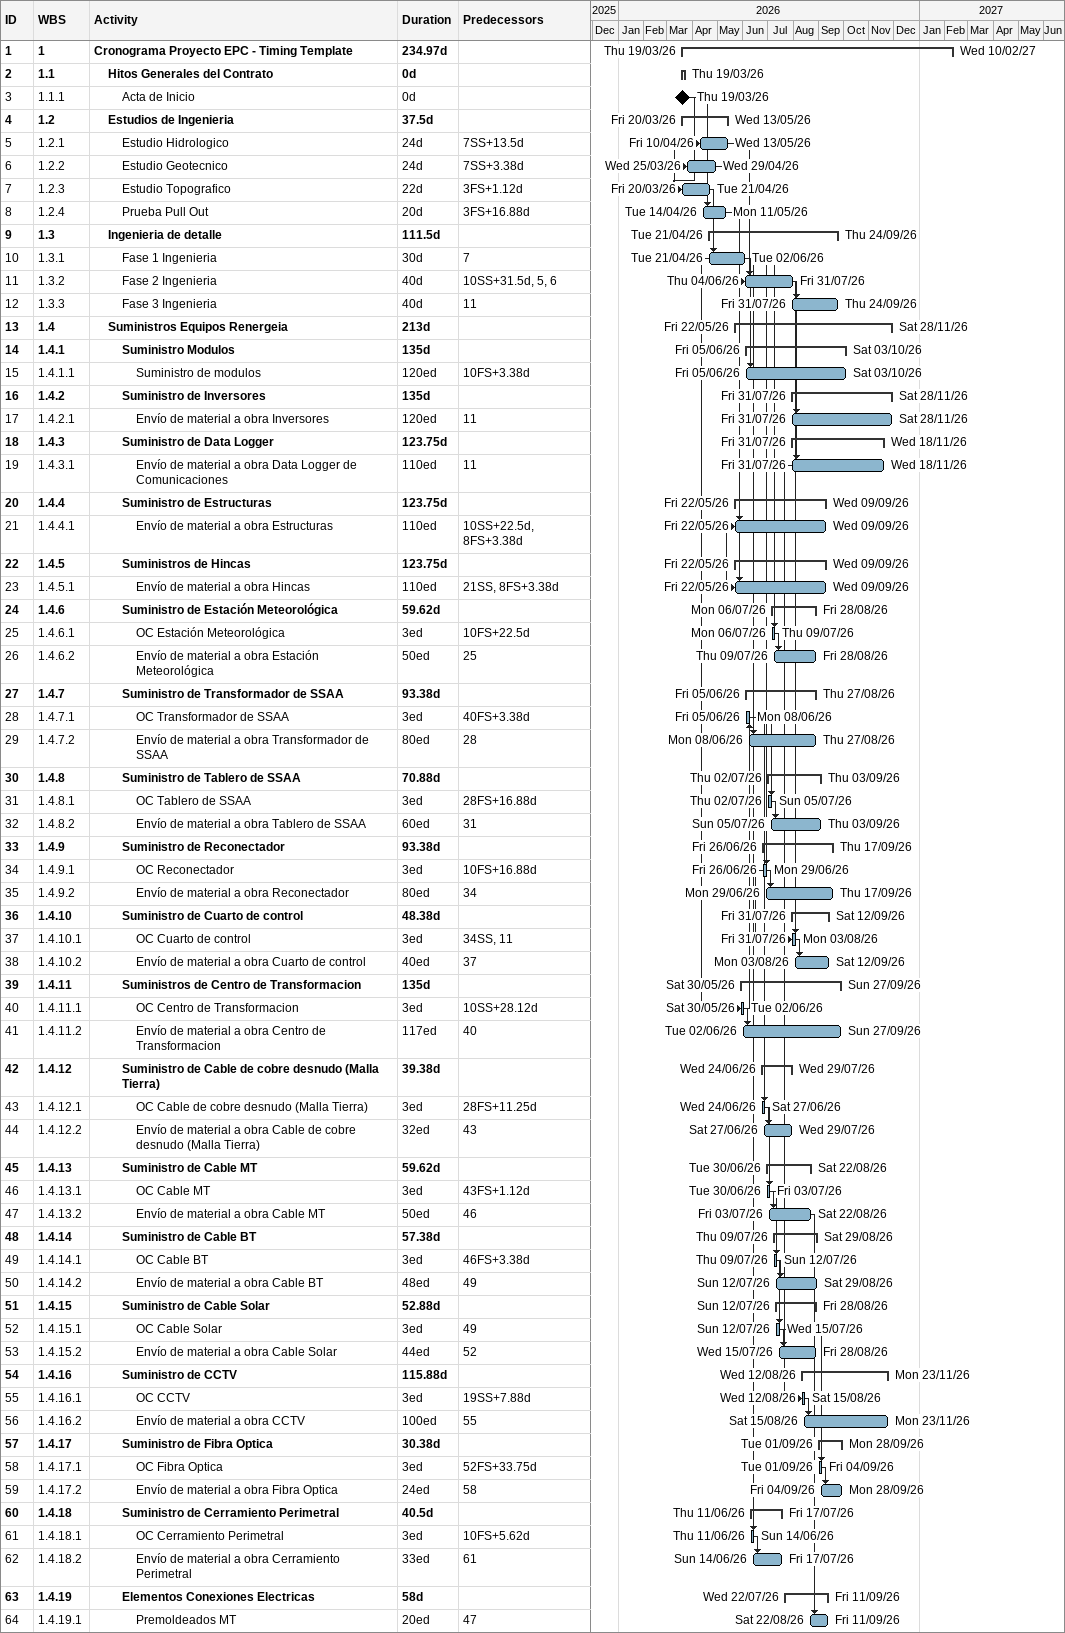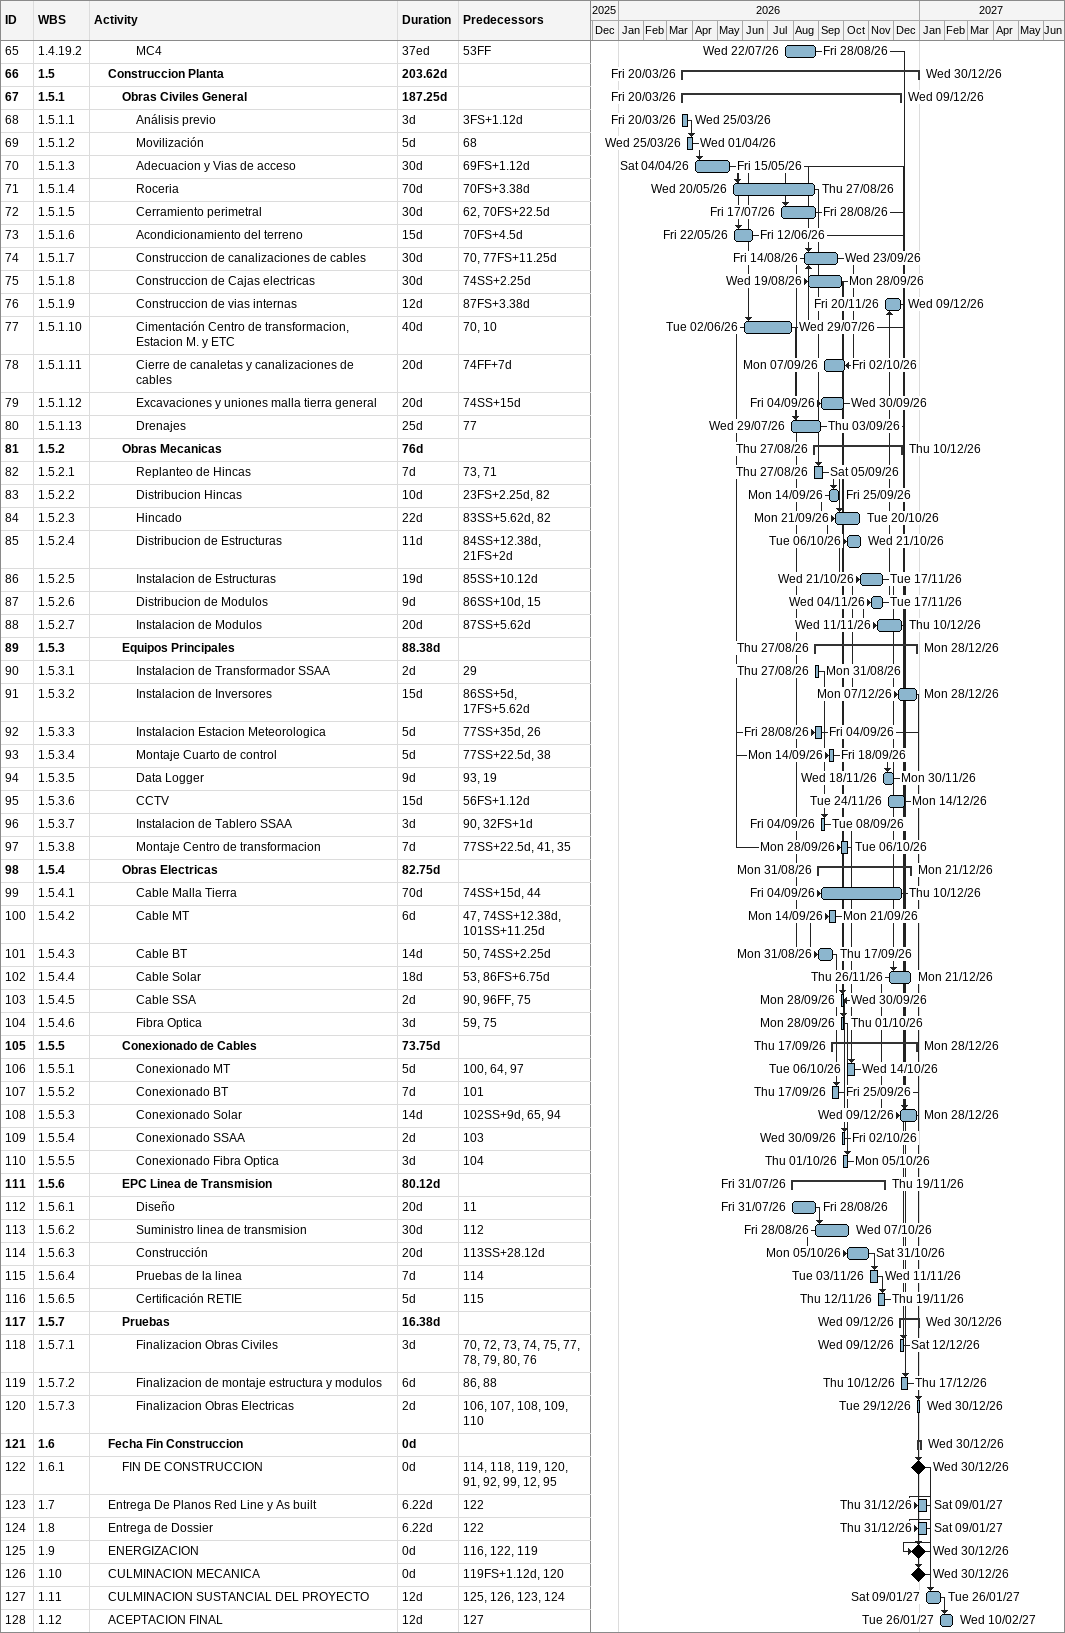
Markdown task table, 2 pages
| ID | WBS | Task | Duration | Start | Finish | Predecessors |
|---|---|---|---|---|---|---|
| 1 | 1 | **Cronograma Proyecto EPC - Timing Template** | 234.97d | 2026-03-19 | 2027-02-10 |  |
| 2 | 1.1 | **Hitos Generales del Contrato** | 0d | 2026-03-19 | 2026-03-19 |  |
| 3 | 1.1.1 | Acta de Inicio | 0d | 2026-03-19 | 2026-03-19 |  |
| 4 | 1.2 | **Estudios de Ingenieria** | 37.5d | 2026-03-20 | 2026-05-13 |  |
| 5 | 1.2.1 | Estudio Hidrologico | 24d | 2026-04-10 | 2026-05-13 | 7SS+13.5d |
| 6 | 1.2.2 | Estudio Geotecnico | 24d | 2026-03-25 | 2026-04-29 | 7SS+3.38d |
| 7 | 1.2.3 | Estudio Topografico | 22d | 2026-03-20 | 2026-04-21 | 3FS+1.12d |
| 8 | 1.2.4 | Prueba Pull Out | 20d | 2026-04-14 | 2026-05-11 | 3FS+16.88d |
| 9 | 1.3 | **Ingenieria de detalle** | 111.5d | 2026-04-21 | 2026-09-24 |  |
| 10 | 1.3.1 | Fase 1 Ingenieria | 30d | 2026-04-21 | 2026-06-02 | 7 |
| 11 | 1.3.2 | Fase 2 Ingenieria | 40d | 2026-06-04 | 2026-07-31 | 10SS+31.5d, 5, 6 |
| 12 | 1.3.3 | Fase 3 Ingenieria | 40d | 2026-07-31 | 2026-09-24 | 11 |
| 13 | 1.4 | **Suministros Equipos Renergeia** | 213d | 2026-05-22 | 2026-11-28 |  |
| 14 | 1.4.1 | **Suministro Modulos** | 135d | 2026-06-05 | 2026-10-03 |  |
| 15 | 1.4.1.1 | Suministro de modulos | 120ed | 2026-06-05 | 2026-10-03 | 10FS+3.38d |
| 16 | 1.4.2 | **Suministro de Inversores** | 135d | 2026-07-31 | 2026-11-28 |  |
| 17 | 1.4.2.1 | Envío de material a obra Inversores | 120ed | 2026-07-31 | 2026-11-28 | 11 |
| 18 | 1.4.3 | **Suministro de Data Logger** | 123.75d | 2026-07-31 | 2026-11-18 |  |
| 19 | 1.4.3.1 | Envío de material a obra Data Logger de Comunicaciones | 110ed | 2026-07-31 | 2026-11-18 | 11 |
| 20 | 1.4.4 | **Suministro de Estructuras** | 123.75d | 2026-05-22 | 2026-09-09 |  |
| 21 | 1.4.4.1 | Envío de material a obra Estructuras | 110ed | 2026-05-22 | 2026-09-09 | 10SS+22.5d, 8FS+3.38d |
| 22 | 1.4.5 | **Suministros de Hincas** | 123.75d | 2026-05-22 | 2026-09-09 |  |
| 23 | 1.4.5.1 | Envío de material a obra Hincas | 110ed | 2026-05-22 | 2026-09-09 | 21SS, 8FS+3.38d |
| 24 | 1.4.6 | **Suministro de Estación Meteorológica** | 59.62d | 2026-07-06 | 2026-08-28 |  |
| 25 | 1.4.6.1 | OC Estación Meteorológica | 3ed | 2026-07-06 | 2026-07-09 | 10FS+22.5d |
| 26 | 1.4.6.2 | Envío de material a obra Estación Meteorológica | 50ed | 2026-07-09 | 2026-08-28 | 25 |
| 27 | 1.4.7 | **Suministro de Transformador de SSAA** | 93.38d | 2026-06-05 | 2026-08-27 |  |
| 28 | 1.4.7.1 | OC Transformador de SSAA | 3ed | 2026-06-05 | 2026-06-08 | 40FS+3.38d |
| 29 | 1.4.7.2 | Envío de material a obra Transformador de SSAA | 80ed | 2026-06-08 | 2026-08-27 | 28 |
| 30 | 1.4.8 | **Suministro de Tablero de SSAA** | 70.88d | 2026-07-02 | 2026-09-03 |  |
| 31 | 1.4.8.1 | OC Tablero de SSAA | 3ed | 2026-07-02 | 2026-07-05 | 28FS+16.88d |
| 32 | 1.4.8.2 | Envío de material a obra Tablero de SSAA | 60ed | 2026-07-05 | 2026-09-03 | 31 |
| 33 | 1.4.9 | **Suministro de Reconectador** | 93.38d | 2026-06-26 | 2026-09-17 |  |
| 34 | 1.4.9.1 | OC Reconectador | 3ed | 2026-06-26 | 2026-06-29 | 10FS+16.88d |
| 35 | 1.4.9.2 | Envío de material a obra Reconectador | 80ed | 2026-06-29 | 2026-09-17 | 34 |
| 36 | 1.4.10 | **Suministro de Cuarto de control** | 48.38d | 2026-07-31 | 2026-09-12 |  |
| 37 | 1.4.10.1 | OC Cuarto de control | 3ed | 2026-07-31 | 2026-08-03 | 34SS, 11 |
| 38 | 1.4.10.2 | Envío de material a obra Cuarto de control | 40ed | 2026-08-03 | 2026-09-12 | 37 |
| 39 | 1.4.11 | **Suministros de Centro de Transformacion** | 135d | 2026-05-30 | 2026-09-27 |  |
| 40 | 1.4.11.1 | OC Centro de Transformacion | 3ed | 2026-05-30 | 2026-06-02 | 10SS+28.12d |
| 41 | 1.4.11.2 | Envío de material a obra Centro de Transformacion | 117ed | 2026-06-02 | 2026-09-27 | 40 |
| 42 | 1.4.12 | **Suministro de Cable de cobre desnudo (Malla Tierra)** | 39.38d | 2026-06-24 | 2026-07-29 |  |
| 43 | 1.4.12.1 | OC Cable de cobre desnudo (Malla Tierra) | 3ed | 2026-06-24 | 2026-06-27 | 28FS+11.25d |
| 44 | 1.4.12.2 | Envío de material a obra Cable de cobre desnudo (Malla Tierra) | 32ed | 2026-06-27 | 2026-07-29 | 43 |
| 45 | 1.4.13 | **Suministro de Cable MT** | 59.62d | 2026-06-30 | 2026-08-22 |  |
| 46 | 1.4.13.1 | OC Cable MT | 3ed | 2026-06-30 | 2026-07-03 | 43FS+1.12d |
| 47 | 1.4.13.2 | Envío de material a obra Cable MT | 50ed | 2026-07-03 | 2026-08-22 | 46 |
| 48 | 1.4.14 | **Suministro de Cable BT** | 57.38d | 2026-07-09 | 2026-08-29 |  |
| 49 | 1.4.14.1 | OC Cable BT | 3ed | 2026-07-09 | 2026-07-12 | 46FS+3.38d |
| 50 | 1.4.14.2 | Envío de material a obra Cable BT | 48ed | 2026-07-12 | 2026-08-29 | 49 |
| 51 | 1.4.15 | **Suministro de Cable Solar** | 52.88d | 2026-07-12 | 2026-08-28 |  |
| 52 | 1.4.15.1 | OC Cable Solar | 3ed | 2026-07-12 | 2026-07-15 | 49 |
| 53 | 1.4.15.2 | Envío de material a obra Cable Solar | 44ed | 2026-07-15 | 2026-08-28 | 52 |
| 54 | 1.4.16 | **Suministro de CCTV** | 115.88d | 2026-08-12 | 2026-11-23 |  |
| 55 | 1.4.16.1 | OC CCTV | 3ed | 2026-08-12 | 2026-08-15 | 19SS+7.88d |
| 56 | 1.4.16.2 | Envío de material a obra CCTV | 100ed | 2026-08-15 | 2026-11-23 | 55 |
| 57 | 1.4.17 | **Suministro de Fibra Optica** | 30.38d | 2026-09-01 | 2026-09-28 |  |
| 58 | 1.4.17.1 | OC Fibra Optica | 3ed | 2026-09-01 | 2026-09-04 | 52FS+33.75d |
| 59 | 1.4.17.2 | Envío de material a obra Fibra Optica | 24ed | 2026-09-04 | 2026-09-28 | 58 |
| 60 | 1.4.18 | **Suministro de Cerramiento Perimetral** | 40.5d | 2026-06-11 | 2026-07-17 |  |
| 61 | 1.4.18.1 | OC Cerramiento Perimetral | 3ed | 2026-06-11 | 2026-06-14 | 10FS+5.62d |
| 62 | 1.4.18.2 | Envío de material a obra Cerramiento Perimetral | 33ed | 2026-06-14 | 2026-07-17 | 61 |
| 63 | 1.4.19 | **Elementos Conexiones Electricas** | 58d | 2026-07-22 | 2026-09-11 |  |
| 64 | 1.4.19.1 | Premoldeados MT | 20ed | 2026-08-22 | 2026-09-11 | 47 |
| 65 | 1.4.19.2 | MC4 | 37ed | 2026-07-22 | 2026-08-28 | 53FF |
| 66 | 1.5 | **Construccion Planta** | 203.62d | 2026-03-20 | 2026-12-30 |  |
| 67 | 1.5.1 | **Obras Civiles General** | 187.25d | 2026-03-20 | 2026-12-09 |  |
| 68 | 1.5.1.1 | Análisis previo | 3d | 2026-03-20 | 2026-03-25 | 3FS+1.12d |
| 69 | 1.5.1.2 | Movilización | 5d | 2026-03-25 | 2026-04-01 | 68 |
| 70 | 1.5.1.3 | Adecuacion y Vias de acceso | 30d | 2026-04-04 | 2026-05-15 | 69FS+1.12d |
| 71 | 1.5.1.4 | Roceria | 70d | 2026-05-20 | 2026-08-27 | 70FS+3.38d |
| 72 | 1.5.1.5 | Cerramiento perimetral | 30d | 2026-07-17 | 2026-08-28 | 62, 70FS+22.5d |
| 73 | 1.5.1.6 | Acondicionamiento del terreno | 15d | 2026-05-22 | 2026-06-12 | 70FS+4.5d |
| 74 | 1.5.1.7 | Construccion de canalizaciones de cables | 30d | 2026-08-14 | 2026-09-23 | 70, 77FS+11.25d |
| 75 | 1.5.1.8 | Construccion de Cajas electricas | 30d | 2026-08-19 | 2026-09-28 | 74SS+2.25d |
| 76 | 1.5.1.9 | Construccion de vias internas | 12d | 2026-11-20 | 2026-12-09 | 87FS+3.38d |
| 77 | 1.5.1.10 | Cimentación Centro de transformacion, Estacion M. y ETC | 40d | 2026-06-02 | 2026-07-29 | 70, 10 |
| 78 | 1.5.1.11 | Cierre de canaletas y canalizaciones de cables | 20d | 2026-09-07 | 2026-10-02 | 74FF+7d |
| 79 | 1.5.1.12 | Excavaciones y uniones malla tierra general | 20d | 2026-09-04 | 2026-09-30 | 74SS+15d |
| 80 | 1.5.1.13 | Drenajes | 25d | 2026-07-29 | 2026-09-03 | 77 |
| 81 | 1.5.2 | **Obras Mecanicas** | 76d | 2026-08-27 | 2026-12-10 |  |
| 82 | 1.5.2.1 | Replanteo de Hincas | 7d | 2026-08-27 | 2026-09-05 | 73, 71 |
| 83 | 1.5.2.2 | Distribucion Hincas | 10d | 2026-09-14 | 2026-09-25 | 23FS+2.25d, 82 |
| 84 | 1.5.2.3 | Hincado | 22d | 2026-09-21 | 2026-10-20 | 83SS+5.62d, 82 |
| 85 | 1.5.2.4 | Distribucion de Estructuras | 11d | 2026-10-06 | 2026-10-21 | 84SS+12.38d, 21FS+2d |
| 86 | 1.5.2.5 | Instalacion de Estructuras | 19d | 2026-10-21 | 2026-11-17 | 85SS+10.12d |
| 87 | 1.5.2.6 | Distribucion de Modulos | 9d | 2026-11-04 | 2026-11-17 | 86SS+10d, 15 |
| 88 | 1.5.2.7 | Instalacion de Modulos | 20d | 2026-11-11 | 2026-12-10 | 87SS+5.62d |
| 89 | 1.5.3 | **Equipos Principales** | 88.38d | 2026-08-27 | 2026-12-28 |  |
| 90 | 1.5.3.1 | Instalacion de Transformador SSAA | 2d | 2026-08-27 | 2026-08-31 | 29 |
| 91 | 1.5.3.2 | Instalacion de Inversores | 15d | 2026-12-07 | 2026-12-28 | 86SS+5d, 17FS+5.62d |
| 92 | 1.5.3.3 | Instalacion Estacion Meteorologica | 5d | 2026-08-28 | 2026-09-04 | 77SS+35d, 26 |
| 93 | 1.5.3.4 | Montaje Cuarto de control | 5d | 2026-09-14 | 2026-09-18 | 77SS+22.5d, 38 |
| 94 | 1.5.3.5 | Data Logger | 9d | 2026-11-18 | 2026-11-30 | 93, 19 |
| 95 | 1.5.3.6 | CCTV | 15d | 2026-11-24 | 2026-12-14 | 56FS+1.12d |
| 96 | 1.5.3.7 | Instalacion de Tablero SSAA | 3d | 2026-09-04 | 2026-09-08 | 90, 32FS+1d |
| 97 | 1.5.3.8 | Montaje Centro de transformacion | 7d | 2026-09-28 | 2026-10-06 | 77SS+22.5d, 41, 35 |
| 98 | 1.5.4 | **Obras Electricas** | 82.75d | 2026-08-31 | 2026-12-21 |  |
| 99 | 1.5.4.1 | Cable Malla Tierra | 70d | 2026-09-04 | 2026-12-10 | 74SS+15d, 44 |
| 100 | 1.5.4.2 | Cable MT | 6d | 2026-09-14 | 2026-09-21 | 47, 74SS+12.38d, 101SS+11.25d |
| 101 | 1.5.4.3 | Cable BT | 14d | 2026-08-31 | 2026-09-17 | 50, 74SS+2.25d |
| 102 | 1.5.4.4 | Cable Solar | 18d | 2026-11-26 | 2026-12-21 | 53, 86FS+6.75d |
| 103 | 1.5.4.5 | Cable SSA | 2d | 2026-09-28 | 2026-09-30 | 90, 96FF, 75 |
| 104 | 1.5.4.6 | Fibra Optica | 3d | 2026-09-28 | 2026-10-01 | 59, 75 |
| 105 | 1.5.5 | **Conexionado de Cables** | 73.75d | 2026-09-17 | 2026-12-28 |  |
| 106 | 1.5.5.1 | Conexionado MT | 5d | 2026-10-06 | 2026-10-14 | 100, 64, 97 |
| 107 | 1.5.5.2 | Conexionado BT | 7d | 2026-09-17 | 2026-09-25 | 101 |
| 108 | 1.5.5.3 | Conexionado Solar | 14d | 2026-12-09 | 2026-12-28 | 102SS+9d, 65, 94 |
| 109 | 1.5.5.4 | Conexionado SSAA | 2d | 2026-09-30 | 2026-10-02 | 103 |
| 110 | 1.5.5.5 | Conexionado Fibra Optica | 3d | 2026-10-01 | 2026-10-05 | 104 |
| 111 | 1.5.6 | **EPC Linea de Transmision** | 80.12d | 2026-07-31 | 2026-11-19 |  |
| 112 | 1.5.6.1 | Diseño | 20d | 2026-07-31 | 2026-08-28 | 11 |
| 113 | 1.5.6.2 | Suministro linea de transmision | 30d | 2026-08-28 | 2026-10-07 | 112 |
| 114 | 1.5.6.3 | Construcción | 20d | 2026-10-05 | 2026-10-31 | 113SS+28.12d |
| 115 | 1.5.6.4 | Pruebas de la linea | 7d | 2026-11-03 | 2026-11-11 | 114 |
| 116 | 1.5.6.5 | Certificación RETIE | 5d | 2026-11-12 | 2026-11-19 | 115 |
| 117 | 1.5.7 | **Pruebas** | 16.38d | 2026-12-09 | 2026-12-30 |  |
| 118 | 1.5.7.1 | Finalizacion Obras Civiles | 3d | 2026-12-09 | 2026-12-12 | 70, 72, 73, 74, 75, 77, 78, 79, 80, 76 |
| 119 | 1.5.7.2 | Finalizacion de montaje estructura y modulos | 6d | 2026-12-10 | 2026-12-17 | 86, 88 |
| 120 | 1.5.7.3 | Finalizacion Obras Electricas | 2d | 2026-12-29 | 2026-12-30 | 106, 107, 108, 109, 110 |
| 121 | 1.6 | **Fecha Fin Construccion** | 0d | 2026-12-30 | 2026-12-30 |  |
| 122 | 1.6.1 | FIN DE CONSTRUCCION | 0d | 2026-12-30 | 2026-12-30 | 114, 118, 119, 120, 91, 92, 99, 12, 95 |
| 123 | 1.7 | Entrega De Planos Red Line y As built | 6.22d | 2026-12-31 | 2027-01-09 | 122 |
| 124 | 1.8 | Entrega de Dossier | 6.22d | 2026-12-31 | 2027-01-09 | 122 |
| 125 | 1.9 | ENERGIZACION | 0d | 2026-12-30 | 2026-12-30 | 116, 122, 119 |
| 126 | 1.10 | CULMINACION MECANICA | 0d | 2026-12-30 | 2026-12-30 | 119FS+1.12d, 120 |
| 127 | 1.11 | CULMINACION SUSTANCIAL DEL PROYECTO | 12d | 2027-01-09 | 2027-01-26 | 125, 126, 123, 124 |
| 128 | 1.12 | ACEPTACION FINAL | 12d | 2027-01-26 | 2027-02-10 | 127 |
